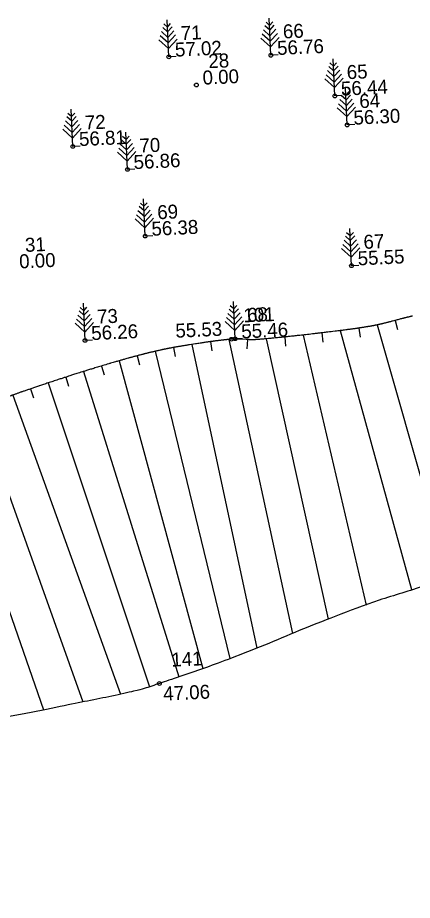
# Model space of a CAD drawing. Extents: x 642181 to 642470, y 6454579 to 6454826.
# Drawn here: x 642306.58 to 642327.75, y 6454621.79 to 6454669.15 of the extents above; entities that cross this region are included whole.
import ezdxf

# ---------------------------------------------------------------- set-up
doc = ezdxf.new("R2010")
doc.units = 0
for name, color, linetype in [('10', 7, 'Continuous'), ('31', 7, 'Continuous'), ('42', 7, 'Continuous'), ('54', 7, 'Continuous'), ('59', 7, 'Continuous'), ('62', 7, 'Continuous'), ('Default', 7, 'Continuous')]:
    doc.layers.add(name, color=color, linetype=linetype)

# ---------------------------------------------------------------- blocks, each defined once
blk = doc.blocks.new('POINT_DISPLAY')
at = {"layer": 'Default'}
blk.add_line((0, 0), (0, 0), dxfattribs=at)
blk = doc.blocks.new('PUNKT_1')
at = {"layer": '54'}
blk.add_circle((0, 0), 10, dxfattribs=at)
blk = doc.blocks.new('VMAND_8')
at = {"layer": '10'}
for p, q in [((0, 0), (0, 200)), ((0, 135), (-24.865, 159.865)), ((0, 160), (-18.108, 178.108)), ((0, 160), (18.108, 178.108)), ((0, 135), (24.865, 159.865)), ((0, 75), (-41.081, 116.081)), ((0, 105), (-32.973, 137.973)), ((0, 105), (32.973, 137.973)), ((0, 75), (41.081, 116.081)), ((0, 45), (-49.189, 94.189)), ((0, 45), (49.189, 94.189)), ((40, 0), (0, 0))]:
    blk.add_line(p, q, dxfattribs=at)

msp = doc.modelspace()

# ---------------------------------------------------------------- linework, layer by layer
at = {"layer": '42'}
for p, q in [((642324.874, 6454652.494), (642324.947, 6454651.999)), ((642325.859, 6454652.663), (642329.697, 6454639.186)), ((642326.829, 6454652.905), (642326.958, 6454652.422)), ((642320.903, 6454652.016), (642320.954, 6454651.519)), ((642321.897, 6454652.123), (642325.276, 6454637.633)), ((642322.891, 6454652.239), (642322.951, 6454651.742)), ((642323.883, 6454652.361), (642327.698, 6454638.462)), ((642315.931, 6454651.616), (642319.406, 6454635.322)), ((642316.919, 6454651.766), (642316.989, 6454651.271)), ((642317.912, 6454651.886), (642321.317, 6454636.104)), ((642318.91, 6454651.878), (642318.882, 6454651.379)), ((642319.908, 6454651.921), (642323.23, 6454636.877)), ((642313.965, 6454651.251), (642317.969, 6454634.758)), ((642314.944, 6454651.454), (642315.032, 6454650.962)), ((642312.032, 6454650.742), (642316.518, 6454634.227)), ((642312.995, 6454651.009), (642313.123, 6454650.526)), ((642310.116, 6454650.166), (642315.228, 6454633.778)), ((642311.072, 6454650.459), (642311.216, 6454649.98)), ((642309.163, 6454649.863), (642309.318, 6454649.387)), ((642307.266, 6454649.231), (642307.429, 6454648.758)), ((642308.214, 6454649.55), (642313.645, 6454633.245)), ((642306.323, 6454648.899), (642312.096, 6454632.854)), ((642304.456, 6454648.184), (642310.076, 6454632.432)), ((642302.634, 6454647.36), (642307.971, 6454632.009))]:
    msp.add_line(p, q, dxfattribs=at)
for points in [[(642327.313, 6454653.032), (642327.305, 6454653.03), (642327.277, 6454653.023), (642327.25, 6454653.016), (642327.224, 6454653.009), (642327.197, 6454653.002), (642327.172, 6454652.996), (642327.146, 6454652.989), (642327.121, 6454652.983), (642327.072, 6454652.97), (642327.024, 6454652.957), (642326.978, 6454652.945), (642326.934, 6454652.933), (642326.761, 6454652.887), (642326.685, 6454652.867), (642326.65, 6454652.857), (642326.615, 6454652.848), (642326.582, 6454652.839), (642326.55, 6454652.831), (642326.518, 6454652.823), (642326.488, 6454652.815), (642326.459, 6454652.807), (642326.43, 6454652.8), (642326.402, 6454652.793), (642326.376, 6454652.786), (642326.35, 6454652.779), (642326.346, 6454652.778)], [(642327.757, 6454653.137), (642327.739, 6454653.134), (642327.722, 6454653.13), (642327.705, 6454653.126), (642327.688, 6454653.122), (642327.671, 6454653.118), (642327.654, 6454653.115), (642327.638, 6454653.111), (642327.622, 6454653.107), (642327.605, 6454653.103), (642327.589, 6454653.1), (642327.573, 6454653.096), (642327.541, 6454653.088), (642327.51, 6454653.081), (642327.479, 6454653.073), (642327.449, 6454653.066), (642327.419, 6454653.059), (642327.39, 6454653.051), (642327.361, 6454653.044), (642327.333, 6454653.037), (642327.313, 6454653.032)], [(642325.368, 6454652.571), (642325.359, 6454652.57), (642325.325, 6454652.564), (642325.29, 6454652.559), (642325.257, 6454652.553), (642325.224, 6454652.548), (642325.191, 6454652.543), (642325.159, 6454652.537), (642325.127, 6454652.532), (642325.096, 6454652.528), (642325.066, 6454652.523), (642325.035, 6454652.518), (642325.006, 6454652.514), (642324.976, 6454652.509), (642324.948, 6454652.505), (642324.919, 6454652.501), (642324.891, 6454652.496), (642324.864, 6454652.492), (642324.837, 6454652.488), (642324.81, 6454652.485), (642324.784, 6454652.481), (642324.758, 6454652.477), (642324.708, 6454652.47), (642324.658, 6454652.463), (642324.611, 6454652.456), (642324.564, 6454652.45), (642324.52, 6454652.444), (642324.476, 6454652.438), (642324.434, 6454652.432), (642324.394, 6454652.426), (642324.379, 6454652.424)], [(642325.662, 6454652.623), (642325.646, 6454652.62), (642325.633, 6454652.618), (642325.61, 6454652.614), (642325.593, 6454652.61), (642325.58, 6454652.608), (642325.561, 6454652.605), (642325.541, 6454652.601), (642325.504, 6454652.595), (642325.467, 6454652.588), (642325.43, 6454652.582), (642325.395, 6454652.576), (642325.368, 6454652.571)], [(642326.346, 6454652.778), (642326.325, 6454652.773), (642326.3, 6454652.767), (642326.277, 6454652.761), (642326.254, 6454652.755), (642326.232, 6454652.75), (642326.21, 6454652.745), (642326.19, 6454652.74), (642326.17, 6454652.735), (642326.15, 6454652.73), (642326.131, 6454652.725), (642326.113, 6454652.721), (642326.095, 6454652.717), (642326.078, 6454652.713), (642326.061, 6454652.709), (642326.045, 6454652.705), (642326.029, 6454652.701), (642326.014, 6454652.698), (642325.985, 6454652.691), (642325.957, 6454652.685), (642325.931, 6454652.679), (642325.907, 6454652.674), (642325.884, 6454652.669), (642325.863, 6454652.664), (642325.843, 6454652.66), (642325.824, 6454652.656), (642325.806, 6454652.652), (642325.79, 6454652.649), (642325.774, 6454652.646), (642325.76, 6454652.643), (642325.746, 6454652.64), (642325.721, 6454652.635), (642325.698, 6454652.63), (642325.679, 6454652.627), (642325.662, 6454652.623)], [(642320.673, 6454651.993), (642320.593, 6454651.986), (642320.519, 6454651.978), (642320.449, 6454651.972), (642320.406, 6454651.967)], [(642321.4, 6454652.068), (642321.382, 6454652.066), (642321.321, 6454652.06), (642321.261, 6454652.053), (642321.203, 6454652.047), (642321.147, 6454652.041), (642321.092, 6454652.036), (642321.039, 6454652.03), (642320.988, 6454652.025), (642320.939, 6454652.02), (642320.891, 6454652.015), (642320.844, 6454652.01), (642320.799, 6454652.006), (642320.756, 6454652.002), (642320.714, 6454651.997), (642320.673, 6454651.993)], [(642322.394, 6454652.18), (642322.392, 6454652.179), (642322.299, 6454652.169), (642322.209, 6454652.158), (642322.121, 6454652.148), (642322.036, 6454652.138), (642321.954, 6454652.129), (642321.874, 6454652.12), (642321.797, 6454652.112), (642321.723, 6454652.103), (642321.65, 6454652.095), (642321.58, 6454652.088), (642321.512, 6454652.08), (642321.446, 6454652.073), (642321.4, 6454652.068)], [(642323.387, 6454652.299), (642323.308, 6454652.29), (642323.218, 6454652.279), (642323.129, 6454652.268), (642323.071, 6454652.261), (642323.014, 6454652.254), (642322.957, 6454652.247), (642322.902, 6454652.24), (642322.847, 6454652.233), (642322.793, 6454652.227), (642322.741, 6454652.221), (642322.688, 6454652.214), (642322.637, 6454652.208), (642322.587, 6454652.202), (642322.537, 6454652.196), (642322.488, 6454652.191), (642322.44, 6454652.185), (642322.394, 6454652.18)], [(642324.379, 6454652.424), (642324.354, 6454652.421), (642324.316, 6454652.416), (642324.279, 6454652.411), (642324.243, 6454652.407), (642324.208, 6454652.402), (642324.175, 6454652.398), (642324.109, 6454652.389), (642324.048, 6454652.381), (642323.991, 6454652.374), (642323.937, 6454652.367), (642323.886, 6454652.361), (642323.839, 6454652.355), (642323.75, 6454652.344), (642323.673, 6454652.335), (642323.605, 6454652.326), (642323.486, 6454652.312), (642323.387, 6454652.299)], [(642315.437, 6454651.538), (642315.427, 6454651.536), (642315.392, 6454651.53), (642315.358, 6454651.525), (642315.325, 6454651.519), (642315.293, 6454651.514), (642315.262, 6454651.509), (642315.232, 6454651.504), (642315.203, 6454651.499), (642315.175, 6454651.494), (642315.147, 6454651.49), (642315.121, 6454651.485), (642315.095, 6454651.481), (642315.071, 6454651.476), (642315.047, 6454651.472), (642315.023, 6454651.468), (642315.001, 6454651.464)], [(642316.425, 6454651.693), (642316.409, 6454651.691), (642316.367, 6454651.684), (642316.304, 6454651.674), (642316.241, 6454651.665), (642316.18, 6454651.655), (642316.121, 6454651.646), (642316.007, 6454651.628), (642315.901, 6454651.611), (642315.8, 6454651.596), (642315.753, 6454651.588), (642315.708, 6454651.581), (642315.664, 6454651.574), (642315.621, 6454651.567), (642315.58, 6454651.561), (642315.54, 6454651.554), (642315.501, 6454651.548), (642315.464, 6454651.542), (642315.437, 6454651.538)], [(642317.415, 6454651.831), (642317.382, 6454651.827), (642317.346, 6454651.822), (642317.311, 6454651.818), (642317.278, 6454651.814), (642317.245, 6454651.81), (642317.214, 6454651.806), (642317.184, 6454651.802), (642317.154, 6454651.798), (642317.126, 6454651.794), (642317.098, 6454651.79), (642317.071, 6454651.787), (642317.045, 6454651.783), (642317.02, 6454651.78), (642316.971, 6454651.773), (642316.926, 6454651.767), (642316.883, 6454651.761), (642316.843, 6454651.755), (642316.805, 6454651.75), (642316.77, 6454651.745), (642316.737, 6454651.74), (642316.706, 6454651.735), (642316.677, 6454651.731), (642316.622, 6454651.723), (642316.575, 6454651.716), (642316.533, 6454651.71), (642316.497, 6454651.704), (642316.465, 6454651.699), (642316.425, 6454651.693)], [(642318.216, 6454651.908), (642318.205, 6454651.907), (642318.195, 6454651.907), (642318.186, 6454651.907), (642318.177, 6454651.906), (642318.169, 6454651.906), (642318.161, 6454651.906), (642318.147, 6454651.905), (642318.134, 6454651.905), (642318.123, 6454651.904), (642318.113, 6454651.903), (642318.105, 6454651.903), (642318.098, 6454651.902), (642318.085, 6454651.901), (642318.075, 6454651.901), (642318.068, 6454651.9), (642318.057, 6454651.899), (642318.046, 6454651.898), (642318.018, 6454651.896), (642317.99, 6454651.893), (642317.962, 6454651.891), (642317.935, 6454651.888), (642317.909, 6454651.885), (642317.883, 6454651.883), (642317.857, 6454651.88), (642317.832, 6454651.878), (642317.807, 6454651.875), (642317.782, 6454651.873), (642317.758, 6454651.87), (642317.734, 6454651.867), (642317.711, 6454651.865), (642317.688, 6454651.862), (642317.665, 6454651.86), (642317.643, 6454651.857), (642317.621, 6454651.855), (642317.599, 6454651.853), (642317.578, 6454651.85), (642317.536, 6454651.845), (642317.496, 6454651.841), (642317.456, 6454651.836), (642317.418, 6454651.831), (642317.415, 6454651.831)], [(642318.411, 6454651.906), (642318.401, 6454651.907), (642318.39, 6454651.907), (642318.379, 6454651.907), (642318.369, 6454651.908), (642318.359, 6454651.908), (642318.349, 6454651.908), (642318.34, 6454651.908), (642318.33, 6454651.908), (642318.321, 6454651.908), (642318.313, 6454651.908), (642318.296, 6454651.908), (642318.28, 6454651.908), (642318.266, 6454651.908), (642318.252, 6454651.908), (642318.239, 6454651.908), (642318.227, 6454651.908), (642318.216, 6454651.908)], [(642319.41, 6454651.879), (642319.404, 6454651.878), (642319.393, 6454651.877), (642319.383, 6454651.877), (642319.372, 6454651.876), (642319.362, 6454651.875), (642319.352, 6454651.875), (642319.342, 6454651.874), (642319.332, 6454651.873), (642319.322, 6454651.873), (642319.312, 6454651.873), (642319.302, 6454651.872), (642319.292, 6454651.872), (642319.282, 6454651.871), (642319.273, 6454651.871), (642319.263, 6454651.871), (642319.254, 6454651.871), (642319.244, 6454651.87), (642319.235, 6454651.87), (642319.226, 6454651.87), (642319.216, 6454651.87), (642319.207, 6454651.87), (642319.198, 6454651.87), (642319.189, 6454651.87), (642319.18, 6454651.87), (642319.171, 6454651.87), (642319.163, 6454651.87), (642319.154, 6454651.87), (642319.145, 6454651.87), (642319.128, 6454651.87), (642319.111, 6454651.87), (642319.095, 6454651.871), (642319.078, 6454651.871), (642319.062, 6454651.872), (642319.046, 6454651.872), (642319.031, 6454651.873), (642319.015, 6454651.873), (642319, 6454651.874), (642318.985, 6454651.874), (642318.97, 6454651.875), (642318.956, 6454651.876), (642318.942, 6454651.877), (642318.928, 6454651.877), (642318.914, 6454651.878), (642318.887, 6454651.88), (642318.86, 6454651.881), (642318.835, 6454651.883), (642318.637, 6454651.895), (642318.619, 6454651.896), (642318.601, 6454651.898), (642318.583, 6454651.899), (642318.567, 6454651.899), (642318.55, 6454651.9), (642318.534, 6454651.901), (642318.519, 6454651.902), (642318.504, 6454651.903), (642318.49, 6454651.903), (642318.476, 6454651.904), (642318.463, 6454651.905), (642318.45, 6454651.905), (642318.437, 6454651.906), (642318.425, 6454651.906), (642318.413, 6454651.906), (642318.411, 6454651.906)], [(642320.406, 6454651.967), (642320.384, 6454651.965), (642320.323, 6454651.96), (642320.265, 6454651.954), (642320.212, 6454651.949), (642320.161, 6454651.944), (642320.114, 6454651.94), (642320.069, 6454651.936), (642320.028, 6454651.932), (642319.95, 6454651.925), (642319.882, 6454651.919), (642319.822, 6454651.914), (642319.77, 6454651.909), (642319.724, 6454651.905), (642319.684, 6454651.902), (642319.614, 6454651.896), (642319.561, 6454651.891), (642319.522, 6454651.888), (642319.463, 6454651.883), (642319.41, 6454651.879)], [(642313.479, 6454651.134), (642313.464, 6454651.13), (642313.434, 6454651.123), (642313.405, 6454651.115), (642313.376, 6454651.108), (642313.347, 6454651.101), (642313.319, 6454651.093), (642313.292, 6454651.086), (642313.264, 6454651.079), (642313.238, 6454651.073), (642313.211, 6454651.066), (642313.185, 6454651.059), (642313.134, 6454651.046), (642313.085, 6454651.033), (642313.037, 6454651.02), (642312.991, 6454651.008), (642312.946, 6454650.996), (642312.902, 6454650.984), (642312.86, 6454650.973), (642312.819, 6454650.962), (642312.78, 6454650.951), (642312.742, 6454650.941), (642312.705, 6454650.931), (642312.669, 6454650.921), (642312.634, 6454650.911), (642312.6, 6454650.902), (642312.568, 6454650.893), (642312.536, 6454650.884), (642312.513, 6454650.878)], [(642314.453, 6454651.359), (642314.444, 6454651.357), (642314.427, 6454651.354), (642314.396, 6454651.347), (642314.373, 6454651.342), (642314.356, 6454651.339), (642314.33, 6454651.333), (642314.305, 6454651.328), (642314.261, 6454651.318), (642314.218, 6454651.309), (642314.176, 6454651.299), (642314.135, 6454651.29), (642314.094, 6454651.281), (642314.054, 6454651.272), (642314.015, 6454651.263), (642313.976, 6454651.254), (642313.938, 6454651.245), (642313.901, 6454651.236), (642313.864, 6454651.227), (642313.827, 6454651.219), (642313.792, 6454651.21), (642313.757, 6454651.202), (642313.722, 6454651.194), (642313.688, 6454651.185), (642313.654, 6454651.177), (642313.621, 6454651.169), (642313.589, 6454651.161), (642313.557, 6454651.153), (642313.526, 6454651.145), (642313.495, 6454651.138), (642313.479, 6454651.134)], [(642315.001, 6454651.464), (642314.979, 6454651.46), (642314.937, 6454651.453), (642314.897, 6454651.445), (642314.86, 6454651.439), (642314.825, 6454651.432), (642314.793, 6454651.426), (642314.762, 6454651.42), (642314.734, 6454651.415), (642314.707, 6454651.41), (642314.682, 6454651.405), (642314.658, 6454651.4), (642314.636, 6454651.396), (642314.615, 6454651.392), (642314.596, 6454651.388), (642314.577, 6454651.384), (642314.543, 6454651.378), (642314.513, 6454651.372), (642314.487, 6454651.366), (642314.464, 6454651.361), (642314.453, 6454651.359)], [(642311.552, 6454650.601), (642311.515, 6454650.591), (642311.472, 6454650.578), (642311.386, 6454650.552), (642311.303, 6454650.528), (642311.223, 6454650.504), (642311.145, 6454650.481)], [(642312.513, 6454650.878), (642312.506, 6454650.876), (642312.446, 6454650.859), (642312.391, 6454650.844), (642312.339, 6454650.829), (642312.29, 6454650.815), (642312.244, 6454650.802), (642312.202, 6454650.79), (642312.161, 6454650.779), (642312.124, 6454650.768), (642312.088, 6454650.758), (642312.022, 6454650.739), (642311.964, 6454650.722), (642311.914, 6454650.707), (642311.87, 6454650.695), (642311.831, 6454650.683), (642311.763, 6454650.664), (642311.712, 6454650.649), (642311.636, 6454650.626), (642311.56, 6454650.604), (642311.552, 6454650.601)], [(642310.594, 6454650.314), (642310.547, 6454650.299), (642310.491, 6454650.282), (642310.436, 6454650.265), (642310.383, 6454650.249), (642310.332, 6454650.233), (642310.282, 6454650.218), (642310.234, 6454650.203), (642310.188, 6454650.188), (642310.142, 6454650.174), (642310.099, 6454650.16), (642310.056, 6454650.147), (642309.974, 6454650.122), (642309.898, 6454650.097), (642309.825, 6454650.075), (642309.758, 6454650.053), (642309.695, 6454650.033), (642309.64, 6454650.016)], [(642311.145, 6454650.481), (642311.07, 6454650.458), (642310.997, 6454650.436), (642310.927, 6454650.415), (642310.858, 6454650.394), (642310.792, 6454650.374), (642310.728, 6454650.354), (642310.666, 6454650.335), (642310.606, 6454650.317), (642310.594, 6454650.314)], [(642308.688, 6454649.708), (642308.677, 6454649.704), (642308.608, 6454649.681), (642308.54, 6454649.659), (642308.474, 6454649.637), (642308.408, 6454649.615), (642308.344, 6454649.594), (642308.28, 6454649.573), (642308.218, 6454649.552), (642308.156, 6454649.531), (642308.096, 6454649.511), (642308.036, 6454649.491), (642307.977, 6454649.472), (642307.92, 6454649.452), (642307.863, 6454649.433), (642307.807, 6454649.414), (642307.752, 6454649.396), (642307.74, 6454649.392)], [(642309.64, 6454650.016), (642309.635, 6454650.014), (642309.58, 6454649.997), (642309.528, 6454649.98), (642309.479, 6454649.964), (642309.433, 6454649.95), (642309.39, 6454649.936), (642309.309, 6454649.91), (642309.239, 6454649.887), (642309.177, 6454649.868), (642309.124, 6454649.85), (642309.076, 6454649.835), (642309.035, 6454649.821), (642308.963, 6454649.798), (642308.909, 6454649.78), (642308.868, 6454649.767), (642308.807, 6454649.747), (642308.747, 6454649.727), (642308.688, 6454649.708)], [(642307.74, 6454649.392), (642307.698, 6454649.378), (642307.645, 6454649.359), (642307.592, 6454649.342), (642307.541, 6454649.324), (642307.49, 6454649.307), (642307.44, 6454649.29), (642307.391, 6454649.273), (642307.342, 6454649.257), (642307.294, 6454649.24), (642307.248, 6454649.224), (642307.201, 6454649.208), (642307.156, 6454649.193), (642307.111, 6454649.177), (642307.067, 6454649.162), (642307.024, 6454649.147), (642306.981, 6454649.132), (642306.939, 6454649.118), (642306.898, 6454649.103), (642306.858, 6454649.089), (642306.818, 6454649.075), (642306.794, 6454649.067)], [(642306.794, 6454649.067), (642306.778, 6454649.061), (642306.74, 6454649.048), (642306.701, 6454649.034), (642306.664, 6454649.021), (642306.627, 6454649.008), (642306.591, 6454648.995), (642306.555, 6454648.982), (642306.52, 6454648.97), (642306.485, 6454648.957), (642306.451, 6454648.945), (642306.418, 6454648.933), (642306.385, 6454648.921), (642306.352, 6454648.91), (642306.288, 6454648.887), (642306.226, 6454648.864), (642306.166, 6454648.843), (642306.108, 6454648.822), (642306.052, 6454648.801), (642305.998, 6454648.781), (642305.945, 6454648.762), (642305.894, 6454648.743), (642305.853, 6454648.728)]]:
    msp.add_lwpolyline(points, dxfattribs=at)
msp.add_open_spline([(642342.825, 6454644.984), (642342.169, 6454644.684), (642341.513, 6454644.385), (642340.857, 6454644.086), (642339.542, 6454643.485), (642338.205, 6454642.935), (642336.881, 6454642.356), (642334.845, 6454641.465), (642332.841, 6454640.504), (642330.797, 6454639.631), (642328.435, 6454638.623), (642325.95, 6454637.931), (642323.557, 6454637.004), (642321.68, 6454636.278), (642319.835, 6454635.466), (642317.952, 6454634.751), (642316.706, 6454634.279), (642315.446, 6454633.85), (642314.183, 6454633.425), (642313.773, 6454633.287), (642313.365, 6454633.144), (642312.944, 6454633.046), (642311.643, 6454632.742), (642310.334, 6454632.487), (642309.027, 6454632.219), (642306.731, 6454631.75), (642304.419, 6454631.37), (642302.131, 6454630.859), (642299.849, 6454630.349), (642297.633, 6454629.589), (642295.414, 6454628.856), (642294.246, 6454628.47), (642293.088, 6454628.059), (642291.921, 6454627.672), (642291.027, 6454627.375), (642290.113, 6454627.144), (642289.222, 6454626.833), (642287.262, 6454626.148), (642285.406, 6454625.216), (642283.529, 6454624.324), (642282.185, 6454623.686), (642280.869, 6454623.014), (642279.566, 6454622.294), (642278.863, 6454621.906), (642278.208, 6454621.444), (642277.574, 6454620.953), (642277.164, 6454620.636), (642276.851, 6454620.209), (642276.452, 6454619.885), (642275.835, 6454619.386), (642275.047, 6454619.103), (642274.449, 6454618.578), (642273.785, 6454617.995), (642273.228, 6454617.291), (642272.581, 6454616.692), (642272.171, 6454616.312), (642271.658, 6454616.037), (642271.296, 6454615.606), (642270.524, 6454614.689), (642269.855, 6454613.703), (642269.155, 6454612.732), (642267.887, 6454610.974), (642266.63, 6454609.237), (642265.439, 6454607.408), (642264.774, 6454606.386), (642264.29, 6454605.234), (642264.089, 6454604.043), (642263.989, 6454603.452), (642263.889, 6454602.861), (642263.789, 6454602.27)], degree=3, dxfattribs=at)

# ---------------------------------------------------------------- block references
at = {"layer": '10', "rotation": 2.5641348900800813}
for name, p, xscale, yscale in [('VMAND_8', (642314.686, 6454667.043), 0.009998996664485326, 0.009998996664485327), ('VMAND_8', (642320.162, 6454667.132), 0.009998996664485326, 0.009998996664485327), ('POINT_DISPLAY', (642320.162, 6454667.132), 0.009998996664485327, 0.00999899666448533), ('POINT_DISPLAY', (642314.686, 6454667.043), 0.009998996664485327, 0.00999899666448533), ('VMAND_8', (642323.588, 6454664.948), 0.009998996664485326, 0.009998996664485327), ('VMAND_8', (642324.259, 6454663.393), 0.009998996664485326, 0.009998996664485327), ('POINT_DISPLAY', (642323.588, 6454664.948), 0.009998996664485327, 0.00999899666448533), ('VMAND_8', (642309.54, 6454662.243), 0.009998996664485326, 0.009998996664485327), ('POINT_DISPLAY', (642324.259, 6454663.393), 0.009998996664485327, 0.00999899666448533), ('VMAND_8', (642312.468, 6454661.007), 0.009998996664485326, 0.009998996664485327), ('POINT_DISPLAY', (642309.54, 6454662.243), 0.009998996664485327, 0.00999899666448533), ('POINT_DISPLAY', (642312.468, 6454661.007), 0.009998996664485327, 0.00999899666448533), ('VMAND_8', (642313.425, 6454657.431), 0.009998996664485326, 0.009998996664485327), ('VMAND_8', (642324.484, 6454655.842), 0.009998996664485326, 0.009998996664485327), ('POINT_DISPLAY', (642313.425, 6454657.431), 0.009998996664485327, 0.00999899666448533), ('POINT_DISPLAY', (642324.484, 6454655.842), 0.009998996664485327, 0.00999899666448533), ('VMAND_8', (642318.242, 6454651.922), 0.009998996664485326, 0.009998996664485327), ('VMAND_8', (642310.197, 6454651.831), 0.009998996664485326, 0.009998996664485327), ('POINT_DISPLAY', (642310.197, 6454651.831), 0.009998996664485327, 0.00999899666448533), ('POINT_DISPLAY', (642318.242, 6454651.922), 0.009998996664485327, 0.00999899666448533)]:
    msp.add_blockref(name, p, dxfattribs=dict(at, xscale=xscale, yscale=yscale))
at = {"layer": '31', "rotation": 2.5641348900800813}
for name, p, xscale, yscale in [('POINT_DISPLAY', (642318.046, 6454651.898), 0.009998996664485327, 0.00999899666448533), ('PUNKT_1', (642314.183, 6454633.425), 0.009998996664485326, 0.009998996664485327), ('POINT_DISPLAY', (642314.183, 6454633.425), 0.009998996664485327, 0.00999899666448533)]:
    msp.add_blockref(name, p, dxfattribs=dict(at, xscale=xscale, yscale=yscale))
at = {"layer": '54', "xscale": 0.009998996664485326, "yscale": 0.009998996664485327, "rotation": 2.5641348900800813}
for p in [(642314.686, 6454667.043), (642320.162, 6454667.132), (642316.167, 6454665.538), (642323.588, 6454664.948), (642324.259, 6454663.393), (642309.54, 6454662.243), (642312.468, 6454661.007), (642313.425, 6454657.431), (642324.484, 6454655.842), (642318.046, 6454651.898), (642318.242, 6454651.922), (642310.197, 6454651.831), (642314.183, 6454633.425)]:
    msp.add_blockref('PUNKT_1', p, dxfattribs=at)

# ---------------------------------------------------------------- texts
at = {"layer": '31'}
for s, p in [('55.53', (642315.058, 6454651.976)), ('47.06', (642314.406, 6454632.506))]:
    msp.add_text(s, height=0.7499, rotation=2.5641, dxfattribs=at).set_placement(p)
at = {"layer": '59'}
msp.add_text('56.30', height=0.7499, rotation=2.5641, dxfattribs=at).set_placement((642324.609, 6454663.408))
at = {"layer": '62'}
for s, p in [('71', (642315.347, 6454667.943)), ('66', (642320.823, 6454668.032)), ('28', (642316.827, 6454666.439)), ('65', (642324.248, 6454665.848)), ('64', (642324.92, 6454664.293)), ('72', (642310.201, 6454663.143)), ('70', (642313.129, 6454661.907)), ('69', (642314.086, 6454658.331)), ('31', (642306.991, 6454656.58)), ('67', (642325.145, 6454656.742)), ('73', (642310.857, 6454652.731)), ('101', (642318.706, 6454652.799)), ('68', (642318.902, 6454652.822)), ('141', (642314.843, 6454634.325))]:
    msp.add_text(s, height=0.7499, rotation=2.5641, dxfattribs=at).set_placement(p)
at = {"layer": 'Default'}
for s, p in [('57.02', (642315.036, 6454667.058)), ('56.76', (642320.512, 6454667.147)), ('0.00', (642316.517, 6454665.554)), ('56.44', (642323.938, 6454664.964)), ('56.81', (642309.89, 6454662.259)), ('56.86', (642312.818, 6454661.023)), ('56.38', (642313.775, 6454657.446)), ('55.55', (642324.834, 6454655.858)), ('0.00', (642306.681, 6454655.695)), ('56.26', (642310.546, 6454651.847)), ('55.46', (642318.592, 6454651.938))]:
    msp.add_text(s, height=0.7499, rotation=2.5641, dxfattribs=at).set_placement(p)

doc.saveas('drawing.dxf')
